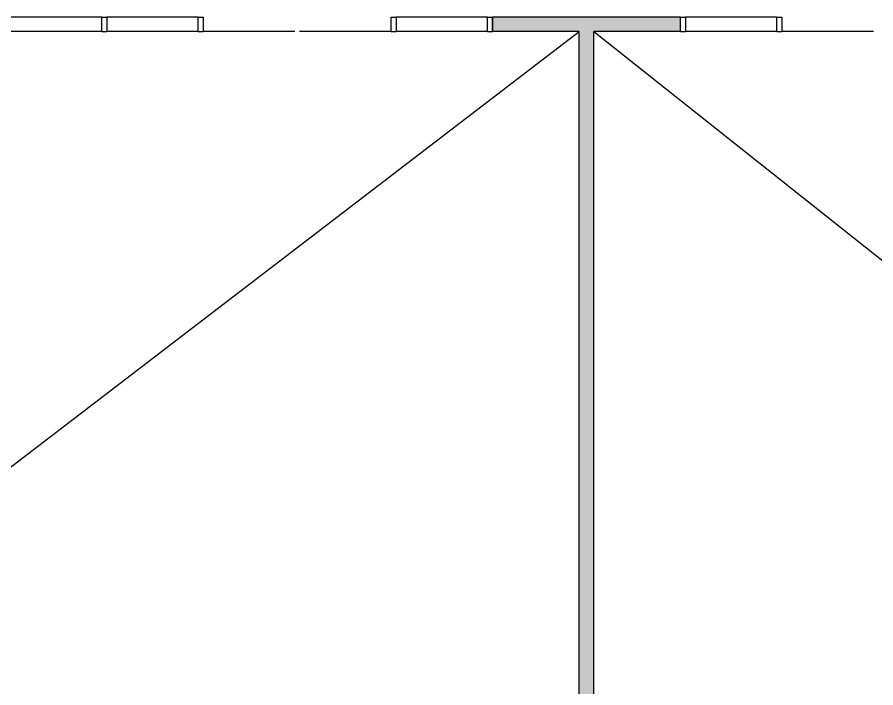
# Model space of a CAD drawing. Header units: centimetres. Extents: x 28733 to 98303, y -2883 to 8555.
# Drawn here: x 86851 to 87741, y 2294 to 2989 of the extents above; entities that cross this region are included whole.
import ezdxf

# ---------------------------------------------------------------- set-up
doc = ezdxf.new("R2010")
doc.units = ezdxf.units.CM
doc.header["$LTSCALE"] = 100
for name, color, linetype in [('A-ELEV-04', 250, 'Continuous'), ('A-GLAZ-FRME', 12, 'Continuous'), ('A-GLAZ-FULL', 130, 'Continuous'), ('A-GLAZ-SILL', 8, 'Continuous'), ('A-WALL', 134, 'Continuous'), ('A-WALL-HTCH', 8, 'Continuous')]:
    doc.layers.add(name, color=color, linetype=linetype)

msp = doc.modelspace()

# ---------------------------------------------------------------- hatches: boundary and pattern name
at = {"layer": 'A-WALL-HTCH'}
h = msp.add_hatch(dxfattribs=at)
h.set_pattern_fill('DASH', color=256)
h.set_pattern_definition([(0, (74805.6698, 54361.057), (3.175, 3.175), [3.175, -3.175])])
h.paths.add_polyline_path([(87538.36, 2973.62), (87538.36, 2988.62), (87343.36, 2988.62), (87343.36, 2973.62), (87433.36, 2973.62), (87433.36, 1608.62), (87448.36, 1608.62), (87448.36, 2973.62)])

# ---------------------------------------------------------------- linework, layer by layer
at = {"layer": 'A-ELEV-04'}
for p, q in [((85648.36, 1608.62), (87433.36, 2973.62)), ((87448.36, 2973.62), (89170.86, 1608.62))]:
    msp.add_line(p, q, dxfattribs=at)
at = {"layer": 'A-GLAZ-FRME'}
for points in [[(86943.36, 2973.59), (86938.36, 2973.59), (86938.36, 2988.59), (86943.36, 2988.59)], [(87043.36, 2973.59), (87038.36, 2973.59), (87038.36, 2988.59), (87043.36, 2988.59)], [(87243.36, 2973.59), (87238.36, 2973.59), (87238.36, 2988.59), (87243.36, 2988.59)], [(87343.36, 2973.59), (87338.36, 2973.59), (87338.36, 2988.59), (87343.36, 2988.59)], [(87543.36, 2973.59), (87538.36, 2973.59), (87538.36, 2988.59), (87543.36, 2988.59)], [(87643.36, 2973.59), (87638.36, 2973.59), (87638.36, 2988.59), (87643.36, 2988.59)]]:
    msp.add_lwpolyline(points, close=True, dxfattribs=at)
at = {"layer": 'A-GLAZ-FULL'}
for p, q in [((86938.36, 2988.59), (86843.36, 2988.59)), ((87038.36, 2988.59), (86943.36, 2988.59)), ((87638.36, 2988.59), (87543.36, 2988.59))]:
    msp.add_line(p, q, dxfattribs=at)
msp.add_lwpolyline([(87338.36, 2988.59), (87243.36, 2988.59)], dxfattribs=at)
at = {"layer": 'A-GLAZ-SILL'}
for p, q in [((86938.36, 2973.62), (86843.36, 2973.62)), ((87038.36, 2973.62), (86943.36, 2973.62)), ((87138.36, 2973.62), (87043.36, 2973.62)), ((87238.36, 2973.62), (87143.36, 2973.62)), ((87338.36, 2973.62), (87243.36, 2973.62)), ((87638.36, 2973.62), (87543.36, 2973.62)), ((87738.36, 2973.62), (87643.36, 2973.62))]:
    msp.add_line(p, q, dxfattribs=at)
at = {"layer": 'A-WALL'}
for points in [[(87538.36, 2988.62), (87343.36, 2988.62)], [(87343.36, 2973.62), (87343.36, 2988.62)], [(87538.36, 2973.62), (87538.36, 2988.62)], [(87538.36, 2973.62), (87538.36, 2988.62)], [(87433.36, 2973.62), (87343.36, 2973.62)], [(87433.36, 1608.62), (87433.36, 2973.62)], [(87538.36, 2973.62), (87448.36, 2973.62)], [(87448.36, 1608.62), (87448.36, 2973.62)]]:
    msp.add_lwpolyline(points, dxfattribs=at)

doc.saveas('drawing.dxf')
